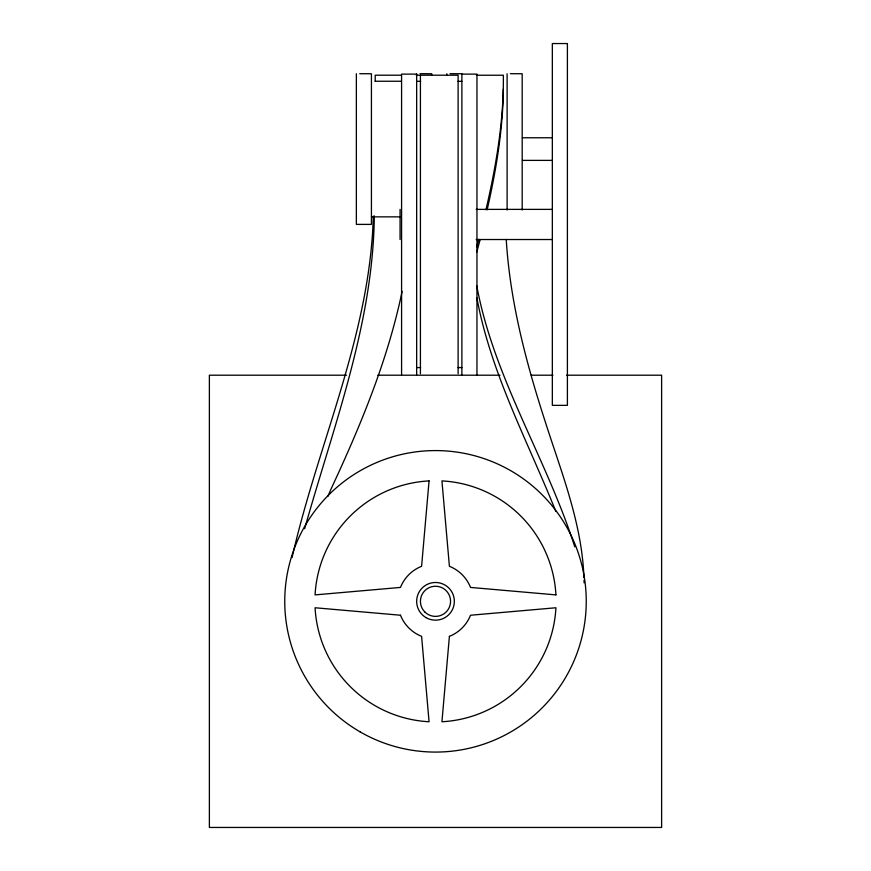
<?xml version="1.0" encoding="UTF-8"?>
<svg xmlns="http://www.w3.org/2000/svg" width="871" height="871" viewBox="0 0 871 871"><rect width="100%" height="100%" fill="white"/><g stroke="black" fill="none" stroke-linecap="round" stroke-linejoin="round"><path stroke-width="1.31" d="M503.34 89.201C502.926 129.877 496.122 170.259 487.15 209.835M374.312 215.834C373.158 323.903 333.506 426.017 304.654 528.719M373.321 216.237C370.131 334.682 317.937 443.666 292.068 557.549M485.964 209.748C496.154 165.675 503.906 120.612 503.34 75.233L476.415 75.233M402.119 291.339C387.769 360.256 360.583 425.603 330.969 489.175L327.79 496.535M476.764 246.809L478.789 239.296M476.764 252.122L480.139 239.612M416.654 74.122L401.585 74.122L401.585 374.78M461.88 74.122L476.96 74.122L476.96 374.78M401.433 75.211L375.205 75.211L375.205 81.417M416.24 75.211L458.113 75.211L458.113 373.692M375.205 81.243L401.433 81.243M416.654 81.341L420.649 81.341M457.896 81.341L461.88 81.341M522.48 137.77L552.334 137.77M522.48 160.384L552.334 160.384M476.197 209.378L552.334 209.378M371.427 216.857L400.693 216.857M476.197 239.525L552.334 239.525M416.654 367.562L420.649 367.562M457.896 367.562L461.88 367.562M346.549 375.205L209.378 375.205L209.378 827.45L661.622 827.45L661.622 375.205L566.553 375.205M377.785 375.205L500.008 375.205M531.245 375.205L552.976 375.205M420.018 73.708L431.733 73.752L431.733 75.08M359.723 73.708L371.427 73.752L371.427 224.391L356.359 224.391L356.359 73.752M510.395 73.697L522.186 73.752L522.186 210.009M450.1 73.697L461.88 73.752L461.88 374.78M555.829 511.397C527.619 441.02 490.841 373.147 476.883 297.882M574.784 546.868C546.509 458.255 493.835 378.156 476.753 285.764M506.236 239.427C510.036 301.899 526.138 362.869 545.398 422.185C561.599 472.866 582.046 523.765 583.918 577.549M584.016 580.195L584.103 582.83M507.107 73.752L507.107 210.009M446.801 73.752L446.801 75.08M420.421 75.211L420.421 373.692M416.654 73.752L416.654 374.78M400.072 209.378L400.072 239.525M429.065 480.901L421.597 566.292A37.693 37.693 0 0 0 400.475 587.424L315.073 594.893A120.601 120.601 0 0 1 429.065 480.901M449.403 636.353L441.935 721.754A120.601 120.601 0 0 0 555.927 607.762L470.525 615.231A37.693 37.693 0 0 1 449.403 636.353M567.402 43.55L552.334 43.55L552.334 405.353L567.402 405.353L567.402 43.55M555.927 594.893L470.525 587.424A37.693 37.693 0 0 0 449.403 566.292L441.935 480.901A120.601 120.601 0 0 1 555.927 594.893M400.475 615.231L315.073 607.762A120.601 120.601 0 0 0 429.065 721.754L421.597 636.353A37.693 37.693 0 0 1 400.475 615.231M360.126 731.88A150.748 150.748 0 0 0 586.248 601.328A150.748 150.748 0 0 0 360.126 470.776A150.748 150.748 0 0 0 360.126 731.88M426.082 617.648A18.846 18.846 0 0 0 454.346 601.328A18.846 18.846 0 0 0 426.082 585.007A18.846 18.846 0 0 0 426.082 617.648M424.841 611.986A15.079 15.079 0 0 0 450.057 605.225A15.079 15.079 0 0 0 431.602 586.76A15.079 15.079 0 0 0 424.841 611.986"/></g></svg>
